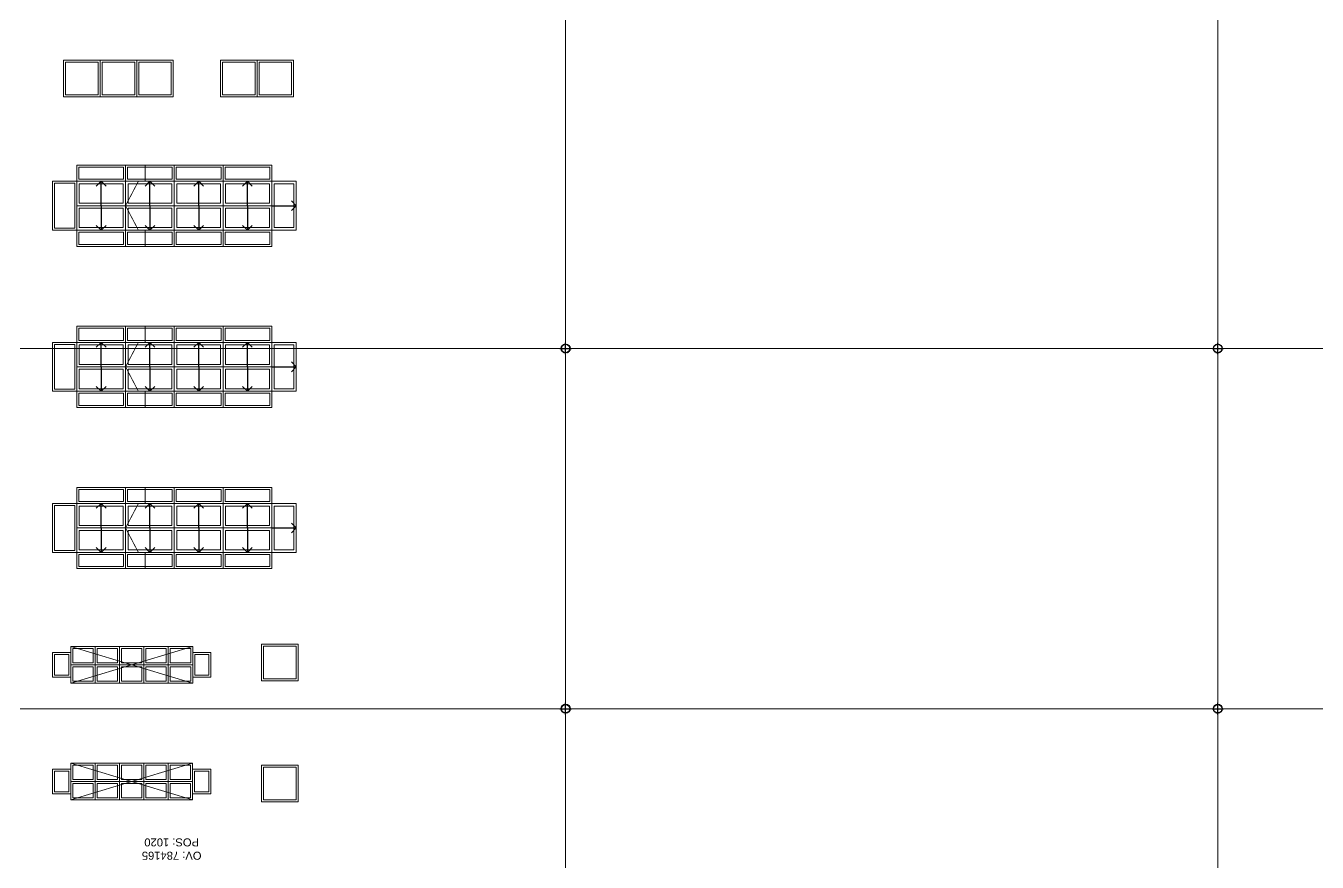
# Model space of a CAD drawing. Header units: millimetres. Extents: x 1478096 to 1808313, y 619971 to 762366.
# Drawn here: x 1543454 to 1575728, y 679991 to 700893 of the extents above; entities that cross this region are included whole.
import ezdxf

# ---------------------------------------------------------------- set-up
doc = ezdxf.new("R2010")
doc.units = ezdxf.units.MM
doc.header["$LTSCALE"] = 10
doc.linetypes.add('CENTERX2', pattern=[4, 2.5, -0.5, 0.5, -0.5])
for name, color, linetype in [('0_Estructura', 251, 'Continuous'), ('COSTAN-CAM-EJES', 251, 'CENTERX2'), ('COSTAN-EXH-NOMENCLATURAS', 7, 'Continuous')]:
    doc.layers.add(name, color=color, linetype=linetype)
doc.layers.add('BLOQUES', color=7, linetype='Continuous', lineweight=0)
doc.styles.add('costan', font='arial.ttf')

msp = doc.modelspace()

# ---------------------------------------------------------------- hatches: boundary and pattern name
at = {"layer": '0_Estructura'}
h = msp.add_hatch(dxfattribs=at)
h.set_pattern_fill('ANSI31', color=1, scale=2, angle=-180, style=0)
h.set_pattern_definition([(225, (3106400.118, 1229233.578), (4.49012806, -4.49012806), [])])
h.paths.add_polyline_path([(1556835.048, 692827.884, 1), (1557055.048, 692827.884, 1)])
h.paths.add_polyline_path([(1556839.848, 692827.884, 1), (1557050.248, 692827.884, 1)], flags=16)
h = msp.add_hatch(dxfattribs=at)
h.set_pattern_fill('ANSI31', color=1, scale=2, angle=-180, style=0)
h.set_pattern_definition([(225, (3122699.9195, 1229233.579), (4.49012806, -4.49012806), [])])
h.paths.add_polyline_path([(1573134.849, 692827.885, 1), (1573354.849, 692827.885, 1)])
h.paths.add_polyline_path([(1573139.649, 692827.885, 1), (1573350.049, 692827.885, 1)], flags=16)
h = msp.add_hatch(dxfattribs=at)
h.set_pattern_fill('ANSI31', color=1, scale=2, angle=-180, style=0)
h.set_pattern_definition([(225, (3106400.1186, 1220232.196), (4.49012806, -4.49012806), [])])
h.paths.add_polyline_path([(1556835.048, 683826.502, 1), (1557055.048, 683826.502, 1)])
h.paths.add_polyline_path([(1556839.848, 683826.502, 1), (1557050.248, 683826.502, 1)], flags=16)
h = msp.add_hatch(dxfattribs=at)
h.set_pattern_fill('ANSI31', color=1, scale=2, angle=-180, style=0)
h.set_pattern_definition([(225, (3122699.92, 1220232.1967), (4.49012806, -4.49012806), [])])
h.paths.add_polyline_path([(1573134.85, 683826.503, 1), (1573354.85, 683826.503, 1)])
h.paths.add_polyline_path([(1573139.65, 683826.503, 1), (1573350.05, 683826.503, 1)], flags=16)

# ---------------------------------------------------------------- linework, layer by layer
for p, q in [((1545337.277, 697006.886), (1545216.212, 696888.794)), ((1545337.277, 697006.886), (1545216.212, 696888.794)), ((1545337.285, 696397.518), (1545337.277, 697006.886)), ((1545337.277, 697006.886), (1545458.343, 696888.794)), ((1545337.285, 696397.518), (1545337.277, 697006.886)), ((1545337.277, 697006.886), (1545458.343, 696888.794)), ((1546555.992, 697006.886), (1546434.926, 696888.794)), ((1546555.992, 697006.886), (1546434.926, 696888.794)), ((1546556.115, 697006.886), (1546435.05, 696888.794)), ((1546556.115, 697006.886), (1546435.05, 696888.794)), ((1546555.984, 696397.518), (1546555.992, 697006.886)), ((1546555.984, 696397.518), (1546555.992, 697006.886)), ((1546555.992, 697006.886), (1546677.057, 696888.794)), ((1546555.992, 697006.886), (1546677.057, 696888.794)), ((1546556.123, 696397.518), (1546556.115, 697006.886)), ((1546556.115, 697006.886), (1546677.181, 696888.794)), ((1546556.123, 696397.518), (1546556.115, 697006.886)), ((1546556.115, 697006.886), (1546677.181, 696888.794)), ((1547774.953, 697006.886), (1547653.888, 696888.794)), ((1547774.953, 697006.886), (1547653.888, 696888.794)), ((1547774.961, 696397.518), (1547774.953, 697006.886)), ((1547774.953, 697006.886), (1547896.019, 696888.794)), ((1547774.961, 696397.518), (1547774.953, 697006.886)), ((1547774.953, 697006.886), (1547896.019, 696888.794)), ((1548993.791, 697006.886), (1548872.726, 696888.794)), ((1548993.791, 697006.886), (1548872.726, 696888.794)), ((1548993.798, 696397.518), (1548993.791, 697006.886)), ((1548993.791, 697006.886), (1549114.857, 696888.794)), ((1548993.798, 696397.518), (1548993.791, 697006.886)), ((1548993.791, 697006.886), (1549114.857, 696888.794)), ((1550212.486, 696397.486), (1550094.394, 696518.552)), ((1550212.486, 696397.486), (1550094.394, 696518.552)), ((1545337.285, 696397.577), (1545337.277, 695788.21)), ((1545337.285, 696397.577), (1545337.277, 695788.21)), ((1546555.984, 696397.577), (1546555.992, 695788.21)), ((1546555.984, 696397.577), (1546555.992, 695788.21)), ((1546556.123, 696397.577), (1546556.115, 695788.21)), ((1546556.123, 696397.577), (1546556.115, 695788.21)), ((1547774.961, 696397.577), (1547774.953, 695788.21)), ((1547774.961, 696397.577), (1547774.953, 695788.21)), ((1548993.798, 696397.577), (1548993.791, 695788.21)), ((1548993.798, 696397.577), (1548993.791, 695788.21)), ((1549603.119, 696397.479), (1550212.486, 696397.486)), ((1549603.119, 696397.479), (1550212.486, 696397.486)), ((1550212.486, 696397.486), (1550094.394, 696276.421)), ((1550212.486, 696397.486), (1550094.394, 696276.421)), ((1545337.277, 695788.21), (1545216.212, 695906.302)), ((1545337.277, 695788.21), (1545216.212, 695906.302)), ((1545337.277, 695788.21), (1545458.343, 695906.302)), ((1545337.277, 695788.21), (1545458.343, 695906.302)), ((1546555.992, 695788.21), (1546434.926, 695906.302)), ((1546555.992, 695788.21), (1546434.926, 695906.302)), ((1546556.115, 695788.21), (1546435.05, 695906.302)), ((1546556.115, 695788.21), (1546435.05, 695906.302)), ((1546555.992, 695788.21), (1546677.057, 695906.302)), ((1546555.992, 695788.21), (1546677.057, 695906.302)), ((1546556.115, 695788.21), (1546677.181, 695906.302)), ((1546556.115, 695788.21), (1546677.181, 695906.302)), ((1547774.953, 695788.21), (1547653.888, 695906.302)), ((1547774.953, 695788.21), (1547653.888, 695906.302)), ((1547774.953, 695788.21), (1547896.019, 695906.302)), ((1547774.953, 695788.21), (1547896.019, 695906.302)), ((1548993.791, 695788.21), (1548872.726, 695906.302)), ((1548993.791, 695788.21), (1548872.726, 695906.302)), ((1548993.791, 695788.21), (1549114.857, 695906.302)), ((1548993.791, 695788.21), (1549114.857, 695906.302)), ((1545337.277, 692979.85), (1545216.212, 692861.758)), ((1545337.277, 692979.85), (1545216.212, 692861.758)), ((1545337.285, 692370.483), (1545337.277, 692979.85)), ((1545337.277, 692979.85), (1545458.343, 692861.758)), ((1545337.285, 692370.483), (1545337.277, 692979.85)), ((1545337.277, 692979.85), (1545458.343, 692861.758)), ((1546555.992, 692979.85), (1546434.926, 692861.758)), ((1546555.992, 692979.85), (1546434.926, 692861.758)), ((1546556.115, 692979.85), (1546435.05, 692861.758)), ((1546556.115, 692979.85), (1546435.05, 692861.758)), ((1546555.984, 692370.483), (1546555.992, 692979.85)), ((1546555.984, 692370.483), (1546555.992, 692979.85)), ((1546555.992, 692979.85), (1546677.057, 692861.758)), ((1546555.992, 692979.85), (1546677.057, 692861.758)), ((1546556.123, 692370.483), (1546556.115, 692979.85)), ((1546556.115, 692979.85), (1546677.181, 692861.758)), ((1546556.123, 692370.483), (1546556.115, 692979.85)), ((1546556.115, 692979.85), (1546677.181, 692861.758)), ((1547774.953, 692979.85), (1547653.888, 692861.758)), ((1547774.953, 692979.85), (1547653.888, 692861.758)), ((1547774.961, 692370.483), (1547774.953, 692979.85)), ((1547774.953, 692979.85), (1547896.019, 692861.758)), ((1547774.961, 692370.483), (1547774.953, 692979.85)), ((1547774.953, 692979.85), (1547896.019, 692861.758)), ((1548993.791, 692979.85), (1548872.726, 692861.758)), ((1548993.791, 692979.85), (1548872.726, 692861.758)), ((1548993.798, 692370.483), (1548993.791, 692979.85)), ((1548993.791, 692979.85), (1549114.857, 692861.758)), ((1548993.798, 692370.483), (1548993.791, 692979.85)), ((1548993.791, 692979.85), (1549114.857, 692861.758)), ((1545337.285, 692370.542), (1545337.277, 691761.174)), ((1545337.285, 692370.542), (1545337.277, 691761.174)), ((1546555.984, 692370.542), (1546555.992, 691761.174)), ((1546555.984, 692370.542), (1546555.992, 691761.174)), ((1546556.123, 692370.542), (1546556.115, 691761.174)), ((1546556.123, 692370.542), (1546556.115, 691761.174)), ((1547774.961, 692370.542), (1547774.953, 691761.174)), ((1547774.961, 692370.542), (1547774.953, 691761.174)), ((1548993.798, 692370.542), (1548993.791, 691761.174)), ((1548993.798, 692370.542), (1548993.791, 691761.174)), ((1549603.119, 692370.443), (1550212.486, 692370.45)), ((1549603.119, 692370.443), (1550212.486, 692370.45)), ((1550212.486, 692370.45), (1550094.394, 692491.516)), ((1550212.486, 692370.45), (1550094.394, 692491.516)), ((1550212.486, 692370.45), (1550094.394, 692249.385)), ((1550212.486, 692370.45), (1550094.394, 692249.385)), ((1545337.277, 691761.174), (1545216.212, 691879.266)), ((1545337.277, 691761.174), (1545216.212, 691879.266)), ((1545337.277, 691761.174), (1545458.343, 691879.266)), ((1545337.277, 691761.174), (1545458.343, 691879.266)), ((1546555.992, 691761.174), (1546434.926, 691879.266)), ((1546555.992, 691761.174), (1546434.926, 691879.266)), ((1546556.115, 691761.174), (1546435.05, 691879.266)), ((1546556.115, 691761.174), (1546435.05, 691879.266)), ((1546555.992, 691761.174), (1546677.057, 691879.266)), ((1546555.992, 691761.174), (1546677.057, 691879.266)), ((1546556.115, 691761.174), (1546677.181, 691879.266)), ((1546556.115, 691761.174), (1546677.181, 691879.266)), ((1547774.953, 691761.174), (1547653.888, 691879.266)), ((1547774.953, 691761.174), (1547653.888, 691879.266)), ((1547774.953, 691761.174), (1547896.019, 691879.266)), ((1547774.953, 691761.174), (1547896.019, 691879.266)), ((1548993.791, 691761.174), (1548872.726, 691879.266)), ((1548993.791, 691761.174), (1548872.726, 691879.266)), ((1548993.791, 691761.174), (1549114.857, 691879.266)), ((1548993.791, 691761.174), (1549114.857, 691879.266)), ((1545337.277, 688952.814), (1545216.212, 688834.722)), ((1545337.277, 688952.814), (1545216.212, 688834.722)), ((1545337.285, 688343.447), (1545337.277, 688952.814)), ((1545337.277, 688952.814), (1545458.343, 688834.722)), ((1545337.285, 688343.447), (1545337.277, 688952.814)), ((1545337.277, 688952.814), (1545458.343, 688834.722)), ((1546555.992, 688952.814), (1546434.926, 688834.722)), ((1546555.992, 688952.814), (1546434.926, 688834.722)), ((1546556.115, 688952.814), (1546435.05, 688834.722)), ((1546556.115, 688952.814), (1546435.05, 688834.722)), ((1546555.984, 688343.447), (1546555.992, 688952.814)), ((1546555.984, 688343.447), (1546555.992, 688952.814)), ((1546555.992, 688952.814), (1546677.057, 688834.722)), ((1546555.992, 688952.814), (1546677.057, 688834.722)), ((1546556.123, 688343.447), (1546556.115, 688952.814)), ((1546556.115, 688952.814), (1546677.181, 688834.722)), ((1546556.123, 688343.447), (1546556.115, 688952.814)), ((1546556.115, 688952.814), (1546677.181, 688834.722)), ((1547774.953, 688952.814), (1547653.888, 688834.722)), ((1547774.953, 688952.814), (1547653.888, 688834.722)), ((1547774.961, 688343.447), (1547774.953, 688952.814)), ((1547774.953, 688952.814), (1547896.019, 688834.722)), ((1547774.961, 688343.447), (1547774.953, 688952.814)), ((1547774.953, 688952.814), (1547896.019, 688834.722)), ((1548993.791, 688952.814), (1548872.726, 688834.722)), ((1548993.791, 688952.814), (1548872.726, 688834.722)), ((1548993.798, 688343.447), (1548993.791, 688952.814)), ((1548993.791, 688952.814), (1549114.857, 688834.722)), ((1548993.798, 688343.447), (1548993.791, 688952.814)), ((1548993.791, 688952.814), (1549114.857, 688834.722)), ((1550212.486, 688343.414), (1550094.394, 688464.48)), ((1550212.486, 688343.414), (1550094.394, 688464.48)), ((1545337.285, 688343.506), (1545337.277, 687734.138)), ((1545337.285, 688343.506), (1545337.277, 687734.138)), ((1546555.984, 688343.506), (1546555.992, 687734.138)), ((1546555.984, 688343.506), (1546555.992, 687734.138)), ((1546556.123, 688343.506), (1546556.115, 687734.138)), ((1546556.123, 688343.506), (1546556.115, 687734.138)), ((1547774.961, 688343.506), (1547774.953, 687734.138)), ((1547774.961, 688343.506), (1547774.953, 687734.138)), ((1548993.798, 688343.506), (1548993.791, 687734.138)), ((1548993.798, 688343.506), (1548993.791, 687734.138)), ((1549603.119, 688343.407), (1550212.486, 688343.414)), ((1549603.119, 688343.407), (1550212.486, 688343.414)), ((1550212.486, 688343.414), (1550094.394, 688222.349)), ((1550212.486, 688343.414), (1550094.394, 688222.349)), ((1545337.277, 687734.138), (1545216.212, 687852.23)), ((1545337.277, 687734.138), (1545216.212, 687852.23)), ((1545337.277, 687734.138), (1545458.343, 687852.23)), ((1545337.277, 687734.138), (1545458.343, 687852.23)), ((1546555.992, 687734.138), (1546434.926, 687852.23)), ((1546555.992, 687734.138), (1546434.926, 687852.23)), ((1546556.115, 687734.138), (1546435.05, 687852.23)), ((1546556.115, 687734.138), (1546435.05, 687852.23)), ((1546555.992, 687734.138), (1546677.057, 687852.23)), ((1546555.992, 687734.138), (1546677.057, 687852.23)), ((1546556.115, 687734.138), (1546677.181, 687852.23)), ((1546556.115, 687734.138), (1546677.181, 687852.23)), ((1547774.953, 687734.138), (1547653.888, 687852.23)), ((1547774.953, 687734.138), (1547653.888, 687852.23)), ((1547774.953, 687734.138), (1547896.019, 687852.23)), ((1547774.953, 687734.138), (1547896.019, 687852.23)), ((1548993.791, 687734.138), (1548872.726, 687852.23)), ((1548993.791, 687734.138), (1548872.726, 687852.23)), ((1548993.791, 687734.138), (1549114.857, 687852.23)), ((1548993.791, 687734.138), (1549114.857, 687852.23))]:
    msp.add_line(p, q)
at = {"const_width": 20}
for points in [[(1545946.704, 696397.577), (1546266.419, 697007.044), (1546437.119, 697007.044), (1546437.119, 697413.276), (1546647.985, 697413.276)], [(1545946.704, 696397.577), (1546266.419, 697007.044), (1546437.119, 697007.044), (1546437.119, 697413.276), (1546647.985, 697413.276)], [(1545946.704, 696397.577), (1546266.419, 695788.11), (1546437.119, 695788.11), (1546437.119, 695381.879), (1546647.985, 695381.879)], [(1545946.704, 696397.577), (1546266.419, 695788.11), (1546437.119, 695788.11), (1546437.119, 695381.879), (1546647.985, 695381.879)], [(1545946.704, 692370.542), (1546266.419, 692980.009), (1546437.119, 692980.009), (1546437.119, 693386.24), (1546647.985, 693386.24)], [(1545946.704, 692370.542), (1546266.419, 692980.009), (1546437.119, 692980.009), (1546437.119, 693386.24), (1546647.985, 693386.24)], [(1545946.704, 692370.542), (1546266.419, 691761.074), (1546437.119, 691761.074), (1546437.119, 691354.843), (1546647.985, 691354.843)], [(1545946.704, 692370.542), (1546266.419, 691761.074), (1546437.119, 691761.074), (1546437.119, 691354.843), (1546647.985, 691354.843)], [(1545946.704, 688343.506), (1546266.419, 688952.973), (1546437.119, 688952.973), (1546437.119, 689359.204), (1546647.985, 689359.204)], [(1545946.704, 688343.506), (1546266.419, 688952.973), (1546437.119, 688952.973), (1546437.119, 689359.204), (1546647.985, 689359.204)], [(1545946.704, 688343.506), (1546266.419, 687734.039), (1546437.119, 687734.039), (1546437.119, 687327.807), (1546647.985, 687327.807)], [(1545946.704, 688343.506), (1546266.419, 687734.039), (1546437.119, 687734.039), (1546437.119, 687327.807), (1546647.985, 687327.807)]]:
    msp.add_lwpolyline(points, dxfattribs=at)
at = {"layer": '0_Estructura', "color": 1}
for p, q in [((1556945.048, 692684.194), (1556945.048, 692971.575)), ((1573244.849, 692684.194), (1573244.849, 692971.576)), ((1556801.357, 692827.884), (1557088.739, 692827.884)), ((1573101.159, 692827.885), (1573388.54, 692827.885)), ((1556945.048, 683682.812), (1556945.048, 683970.193)), ((1573244.85, 683682.812), (1573244.85, 683970.194)), ((1556801.358, 683826.502), (1557088.739, 683826.502)), ((1573101.159, 683826.503), (1573388.541, 683826.503))]:
    msp.add_line(p, q, dxfattribs=at)
for centre, radius in [((1556945.048, 692827.884), 110), ((1556945.048, 692827.884), 105.2), ((1573244.849, 692827.885), 110), ((1573244.849, 692827.885), 105.2), ((1556945.048, 683826.502), 110), ((1556945.048, 683826.502), 105.2), ((1573244.85, 683826.503), 110), ((1573244.85, 683826.503), 105.2)]:
    msp.add_circle(centre, radius, dxfattribs=at)
at = {"layer": 'BLOQUES', "extrusion": (-0.00012132, -5.02522e-05, 1)}
for p, q in [((1544574.958, 685379.361), (1547622.959, 684464.961)), ((1547622.96, 685379.361), (1544574.958, 684464.961))]:
    msp.add_line(p, q, dxfattribs=at)
at = {"layer": 'BLOQUES', "extrusion": (-0.00012132, 5.02522e-05, 1)}
for p, q in [((1544574.958, 681548.094), (1547622.959, 682462.495)), ((1547622.96, 681548.095), (1544574.959, 682462.494))]:
    msp.add_line(p, q, dxfattribs=at)
at = {"layer": 'BLOQUES', "color": 32, "true_color": 0xbd5e00}
for points in [[(1545310.448, 699119.57), (1545310.448, 700033.698), (1544396.319, 700033.698), (1544396.319, 699119.57)], [(1546224.576, 699119.57), (1546224.576, 700033.698), (1545310.448, 700033.698), (1545310.448, 699119.57)], [(1547138.704, 699119.6), (1547138.704, 700033.728), (1546224.576, 700033.728), (1546224.576, 699119.6)], [(1549232.064, 699119.57), (1549232.064, 700033.698), (1548317.936, 700033.698), (1548317.936, 699119.57)], [(1550146.193, 699119.6), (1550146.193, 700033.728), (1549232.064, 700033.728), (1549232.064, 699119.6)], [(1545260.448, 699169.57), (1545260.448, 699983.698), (1544446.319, 699983.698), (1544446.319, 699169.57)], [(1546174.576, 699169.57), (1546174.576, 699983.698), (1545360.448, 699983.698), (1545360.448, 699169.57)], [(1547088.704, 699169.6), (1547088.704, 699983.728), (1546274.576, 699983.728), (1546274.576, 699169.6)], [(1549182.064, 699169.57), (1549182.064, 699983.698), (1548367.936, 699983.698), (1548367.936, 699169.57)], [(1550096.193, 699169.6), (1550096.193, 699983.728), (1549282.064, 699983.728), (1549282.064, 699169.6)], [(1544727.797, 697413.217), (1544727.797, 697006.982), (1545946.635, 697006.982), (1545946.635, 697413.217)], [(1544727.797, 697413.217), (1544727.797, 697006.982), (1545946.635, 697006.982), (1545946.635, 697413.217)], [(1544777.797, 697363.217), (1544777.797, 697056.982), (1545896.635, 697056.982), (1545896.635, 697363.217)], [(1544777.797, 697363.217), (1544777.797, 697056.982), (1545896.635, 697056.982), (1545896.635, 697363.217)], [(1545946.635, 697413.217), (1545946.635, 697006.982), (1547165.472, 697006.982), (1547165.472, 697413.217)], [(1545946.635, 697413.217), (1545946.635, 697006.982), (1547165.472, 697006.982), (1547165.472, 697413.217)], [(1545996.635, 697363.217), (1545996.635, 697056.982), (1547115.472, 697056.982), (1547115.472, 697363.217)], [(1545996.635, 697363.217), (1545996.635, 697056.982), (1547115.472, 697056.982), (1547115.472, 697363.217)], [(1547165.472, 697413.217), (1547165.472, 697006.982), (1548384.31, 697006.982), (1548384.31, 697413.217)], [(1547165.472, 697413.217), (1547165.472, 697006.982), (1548384.31, 697006.982), (1548384.31, 697413.217)], [(1547215.472, 697363.217), (1547215.472, 697056.982), (1548334.31, 697056.982), (1548334.31, 697363.217)], [(1547215.472, 697363.217), (1547215.472, 697056.982), (1548334.31, 697056.982), (1548334.31, 697363.217)], [(1548384.31, 697413.217), (1548384.31, 697006.982), (1549603.148, 697006.982), (1549603.148, 697413.217)], [(1548384.31, 697413.217), (1548384.31, 697006.982), (1549603.148, 697006.982), (1549603.148, 697413.217)], [(1548434.31, 697363.217), (1548434.31, 697056.982), (1549553.148, 697056.982), (1549553.148, 697363.217)], [(1548434.31, 697363.217), (1548434.31, 697056.982), (1549553.148, 697056.982), (1549553.148, 697363.217)], [(1544117.758, 695788.158), (1544117.758, 697006.968), (1544727.797, 697006.968), (1544727.797, 695788.158)], [(1544117.758, 695788.158), (1544117.758, 697006.968), (1544727.797, 697006.968), (1544727.797, 695788.158)], [(1544167.758, 695838.158), (1544167.758, 696956.968), (1544677.797, 696956.968), (1544677.797, 695838.158)], [(1544167.758, 695838.158), (1544167.758, 696956.968), (1544677.797, 696956.968), (1544677.797, 695838.158)], [(1545946.635, 697006.982), (1545946.635, 696397.548), (1544727.797, 696397.548), (1544727.797, 697006.982)], [(1545946.635, 697006.982), (1545946.635, 696397.548), (1544727.797, 696397.548), (1544727.797, 697006.982)], [(1545885.049, 696945.396), (1545885.049, 696459.133), (1544789.382, 696459.133), (1544789.382, 696945.396)], [(1545885.049, 696945.396), (1545885.049, 696459.133), (1544789.382, 696459.133), (1544789.382, 696945.396)], [(1547165.472, 697006.982), (1547165.472, 696397.548), (1545946.635, 696397.548), (1545946.635, 697006.982)], [(1547165.472, 697006.982), (1547165.472, 696397.548), (1545946.635, 696397.548), (1545946.635, 697006.982)], [(1547103.887, 696945.396), (1547103.887, 696459.133), (1546008.22, 696459.133), (1546008.22, 696945.396)], [(1547103.887, 696945.396), (1547103.887, 696459.133), (1546008.22, 696459.133), (1546008.22, 696945.396)], [(1548384.31, 697006.982), (1548384.31, 696397.548), (1547165.472, 696397.548), (1547165.472, 697006.982)], [(1548384.31, 697006.982), (1548384.31, 696397.548), (1547165.472, 696397.548), (1547165.472, 697006.982)], [(1548322.725, 696945.396), (1548322.725, 696459.133), (1547227.058, 696459.133), (1547227.058, 696945.396)], [(1548322.725, 696945.396), (1548322.725, 696459.133), (1547227.058, 696459.133), (1547227.058, 696945.396)], [(1549603.148, 697006.982), (1549603.148, 696397.548), (1548384.31, 696397.548), (1548384.31, 697006.982)], [(1549603.148, 697006.982), (1549603.148, 696397.548), (1548384.31, 696397.548), (1548384.31, 697006.982)], [(1549541.563, 696945.396), (1549541.563, 696459.133), (1548445.896, 696459.133), (1548445.896, 696945.396)], [(1549541.563, 696945.396), (1549541.563, 696459.133), (1548445.896, 696459.133), (1548445.896, 696945.396)], [(1550212.582, 695788.129), (1549603.148, 695788.129), (1549603.148, 697006.967), (1550212.582, 697006.967)], [(1550212.582, 695788.129), (1549603.148, 695788.129), (1549603.148, 697006.967), (1550212.582, 697006.967)], [(1550150.996, 695849.714), (1549664.734, 695849.714), (1549664.734, 696945.381), (1550150.996, 696945.381)], [(1550150.996, 695849.714), (1549664.734, 695849.714), (1549664.734, 696945.381), (1550150.996, 696945.381)], [(1545946.635, 695788.114), (1545946.635, 696397.548), (1544727.797, 696397.548), (1544727.797, 695788.114)], [(1545946.635, 695788.114), (1545946.635, 696397.548), (1544727.797, 696397.548), (1544727.797, 695788.114)], [(1545885.049, 695849.7), (1545885.049, 696335.962), (1544789.382, 696335.962), (1544789.382, 695849.7)], [(1545885.049, 695849.7), (1545885.049, 696335.962), (1544789.382, 696335.962), (1544789.382, 695849.7)], [(1547165.472, 695788.114), (1547165.472, 696397.548), (1545946.635, 696397.548), (1545946.635, 695788.114)], [(1547165.472, 695788.114), (1547165.472, 696397.548), (1545946.635, 696397.548), (1545946.635, 695788.114)], [(1547103.887, 695849.7), (1547103.887, 696335.962), (1546008.22, 696335.962), (1546008.22, 695849.7)], [(1547103.887, 695849.7), (1547103.887, 696335.962), (1546008.22, 696335.962), (1546008.22, 695849.7)], [(1548384.31, 695788.114), (1548384.31, 696397.548), (1547165.472, 696397.548), (1547165.472, 695788.114)], [(1548384.31, 695788.114), (1548384.31, 696397.548), (1547165.472, 696397.548), (1547165.472, 695788.114)], [(1548322.725, 695849.7), (1548322.725, 696335.962), (1547227.058, 696335.962), (1547227.058, 695849.7)], [(1548322.725, 695849.7), (1548322.725, 696335.962), (1547227.058, 696335.962), (1547227.058, 695849.7)], [(1549603.148, 695788.114), (1549603.148, 696397.548), (1548384.31, 696397.548), (1548384.31, 695788.114)], [(1549603.148, 695788.114), (1549603.148, 696397.548), (1548384.31, 696397.548), (1548384.31, 695788.114)], [(1549541.563, 695849.7), (1549541.563, 696335.962), (1548445.896, 696335.962), (1548445.896, 695849.7)], [(1549541.563, 695849.7), (1549541.563, 696335.962), (1548445.896, 696335.962), (1548445.896, 695849.7)], [(1544727.797, 695381.879), (1544727.797, 695788.114), (1545946.635, 695788.114), (1545946.635, 695381.879)], [(1544727.797, 695381.879), (1544727.797, 695788.114), (1545946.635, 695788.114), (1545946.635, 695381.879)], [(1544777.797, 695431.879), (1544777.797, 695738.114), (1545896.635, 695738.114), (1545896.635, 695431.879)], [(1544777.797, 695431.879), (1544777.797, 695738.114), (1545896.635, 695738.114), (1545896.635, 695431.879)], [(1545946.635, 695381.879), (1545946.635, 695788.114), (1547165.472, 695788.114), (1547165.472, 695381.879)], [(1545946.635, 695381.879), (1545946.635, 695788.114), (1547165.472, 695788.114), (1547165.472, 695381.879)], [(1545996.635, 695431.879), (1545996.635, 695738.114), (1547115.472, 695738.114), (1547115.472, 695431.879)], [(1545996.635, 695431.879), (1545996.635, 695738.114), (1547115.472, 695738.114), (1547115.472, 695431.879)], [(1547165.472, 695381.879), (1547165.472, 695788.114), (1548384.31, 695788.114), (1548384.31, 695381.879)], [(1547165.472, 695381.879), (1547165.472, 695788.114), (1548384.31, 695788.114), (1548384.31, 695381.879)], [(1547215.472, 695431.879), (1547215.472, 695738.114), (1548334.31, 695738.114), (1548334.31, 695431.879)], [(1547215.472, 695431.879), (1547215.472, 695738.114), (1548334.31, 695738.114), (1548334.31, 695431.879)], [(1548384.31, 695381.879), (1548384.31, 695788.114), (1549603.148, 695788.114), (1549603.148, 695381.879)], [(1548384.31, 695381.879), (1548384.31, 695788.114), (1549603.148, 695788.114), (1549603.148, 695381.879)], [(1548434.31, 695431.879), (1548434.31, 695738.114), (1549553.148, 695738.114), (1549553.148, 695431.879)], [(1548434.31, 695431.879), (1548434.31, 695738.114), (1549553.148, 695738.114), (1549553.148, 695431.879)], [(1544727.797, 693386.181), (1544727.797, 692979.946), (1545946.635, 692979.946), (1545946.635, 693386.181)], [(1544727.797, 693386.181), (1544727.797, 692979.946), (1545946.635, 692979.946), (1545946.635, 693386.181)], [(1544777.797, 693336.181), (1544777.797, 693029.946), (1545896.635, 693029.946), (1545896.635, 693336.181)], [(1544777.797, 693336.181), (1544777.797, 693029.946), (1545896.635, 693029.946), (1545896.635, 693336.181)], [(1545946.635, 693386.181), (1545946.635, 692979.946), (1547165.472, 692979.946), (1547165.472, 693386.181)], [(1545946.635, 693386.181), (1545946.635, 692979.946), (1547165.472, 692979.946), (1547165.472, 693386.181)], [(1545996.635, 693336.181), (1545996.635, 693029.946), (1547115.472, 693029.946), (1547115.472, 693336.181)], [(1545996.635, 693336.181), (1545996.635, 693029.946), (1547115.472, 693029.946), (1547115.472, 693336.181)], [(1547165.472, 693386.181), (1547165.472, 692979.946), (1548384.31, 692979.946), (1548384.31, 693386.181)], [(1547165.472, 693386.181), (1547165.472, 692979.946), (1548384.31, 692979.946), (1548384.31, 693386.181)], [(1547215.472, 693336.181), (1547215.472, 693029.946), (1548334.31, 693029.946), (1548334.31, 693336.181)], [(1547215.472, 693336.181), (1547215.472, 693029.946), (1548334.31, 693029.946), (1548334.31, 693336.181)], [(1548384.31, 693386.181), (1548384.31, 692979.946), (1549603.148, 692979.946), (1549603.148, 693386.181)], [(1548384.31, 693386.181), (1548384.31, 692979.946), (1549603.148, 692979.946), (1549603.148, 693386.181)], [(1548434.31, 693336.181), (1548434.31, 693029.946), (1549553.148, 693029.946), (1549553.148, 693336.181)], [(1548434.31, 693336.181), (1548434.31, 693029.946), (1549553.148, 693029.946), (1549553.148, 693336.181)], [(1544117.758, 691761.123), (1544117.758, 692979.932), (1544727.797, 692979.932), (1544727.797, 691761.123)], [(1544117.758, 691761.123), (1544117.758, 692979.932), (1544727.797, 692979.932), (1544727.797, 691761.123)], [(1544167.758, 691811.123), (1544167.758, 692929.932), (1544677.797, 692929.932), (1544677.797, 691811.123)], [(1544167.758, 691811.123), (1544167.758, 692929.932), (1544677.797, 692929.932), (1544677.797, 691811.123)], [(1545946.635, 692979.946), (1545946.635, 692370.512), (1544727.797, 692370.512), (1544727.797, 692979.946)], [(1545946.635, 692979.946), (1545946.635, 692370.512), (1544727.797, 692370.512), (1544727.797, 692979.946)], [(1547165.472, 692979.946), (1547165.472, 692370.512), (1545946.635, 692370.512), (1545946.635, 692979.946)], [(1547165.472, 692979.946), (1547165.472, 692370.512), (1545946.635, 692370.512), (1545946.635, 692979.946)], [(1548384.31, 692979.946), (1548384.31, 692370.512), (1547165.472, 692370.512), (1547165.472, 692979.946)], [(1548384.31, 692979.946), (1548384.31, 692370.512), (1547165.472, 692370.512), (1547165.472, 692979.946)], [(1549603.148, 692979.946), (1549603.148, 692370.512), (1548384.31, 692370.512), (1548384.31, 692979.946)], [(1549603.148, 692979.946), (1549603.148, 692370.512), (1548384.31, 692370.512), (1548384.31, 692979.946)], [(1550212.582, 691761.093), (1549603.148, 691761.093), (1549603.148, 692979.931), (1550212.582, 692979.931)], [(1550212.582, 691761.093), (1549603.148, 691761.093), (1549603.148, 692979.931), (1550212.582, 692979.931)], [(1545885.049, 692918.36), (1545885.049, 692432.098), (1544789.382, 692432.098), (1544789.382, 692918.36)], [(1545885.049, 692918.36), (1545885.049, 692432.098), (1544789.382, 692432.098), (1544789.382, 692918.36)], [(1547103.887, 692918.36), (1547103.887, 692432.098), (1546008.22, 692432.098), (1546008.22, 692918.36)], [(1547103.887, 692918.36), (1547103.887, 692432.098), (1546008.22, 692432.098), (1546008.22, 692918.36)], [(1548322.725, 692918.36), (1548322.725, 692432.098), (1547227.058, 692432.098), (1547227.058, 692918.36)], [(1548322.725, 692918.36), (1548322.725, 692432.098), (1547227.058, 692432.098), (1547227.058, 692918.36)], [(1549541.563, 692918.36), (1549541.563, 692432.098), (1548445.896, 692432.098), (1548445.896, 692918.36)], [(1549541.563, 692918.36), (1549541.563, 692432.098), (1548445.896, 692432.098), (1548445.896, 692918.36)], [(1550150.996, 691822.679), (1549664.734, 691822.679), (1549664.734, 692918.345), (1550150.996, 692918.345)], [(1550150.996, 691822.679), (1549664.734, 691822.679), (1549664.734, 692918.345), (1550150.996, 692918.345)], [(1545946.635, 691761.078), (1545946.635, 692370.512), (1544727.797, 692370.512), (1544727.797, 691761.078)], [(1545946.635, 691761.078), (1545946.635, 692370.512), (1544727.797, 692370.512), (1544727.797, 691761.078)], [(1545885.049, 691822.664), (1545885.049, 692308.927), (1544789.382, 692308.927), (1544789.382, 691822.664)], [(1545885.049, 691822.664), (1545885.049, 692308.927), (1544789.382, 692308.927), (1544789.382, 691822.664)], [(1547165.472, 691761.078), (1547165.472, 692370.512), (1545946.635, 692370.512), (1545946.635, 691761.078)], [(1547165.472, 691761.078), (1547165.472, 692370.512), (1545946.635, 692370.512), (1545946.635, 691761.078)], [(1547103.887, 691822.664), (1547103.887, 692308.927), (1546008.22, 692308.927), (1546008.22, 691822.664)], [(1547103.887, 691822.664), (1547103.887, 692308.927), (1546008.22, 692308.927), (1546008.22, 691822.664)], [(1548384.31, 691761.078), (1548384.31, 692370.512), (1547165.472, 692370.512), (1547165.472, 691761.078)], [(1548384.31, 691761.078), (1548384.31, 692370.512), (1547165.472, 692370.512), (1547165.472, 691761.078)], [(1548322.725, 691822.664), (1548322.725, 692308.927), (1547227.058, 692308.927), (1547227.058, 691822.664)], [(1548322.725, 691822.664), (1548322.725, 692308.927), (1547227.058, 692308.927), (1547227.058, 691822.664)], [(1549603.148, 691761.078), (1549603.148, 692370.512), (1548384.31, 692370.512), (1548384.31, 691761.078)], [(1549603.148, 691761.078), (1549603.148, 692370.512), (1548384.31, 692370.512), (1548384.31, 691761.078)], [(1549541.563, 691822.664), (1549541.563, 692308.927), (1548445.896, 692308.927), (1548445.896, 691822.664)], [(1549541.563, 691822.664), (1549541.563, 692308.927), (1548445.896, 692308.927), (1548445.896, 691822.664)], [(1544727.797, 691354.843), (1544727.797, 691761.078), (1545946.635, 691761.078), (1545946.635, 691354.843)], [(1544727.797, 691354.843), (1544727.797, 691761.078), (1545946.635, 691761.078), (1545946.635, 691354.843)], [(1544777.797, 691404.843), (1544777.797, 691711.078), (1545896.635, 691711.078), (1545896.635, 691404.843)], [(1544777.797, 691404.843), (1544777.797, 691711.078), (1545896.635, 691711.078), (1545896.635, 691404.843)], [(1545946.635, 691354.843), (1545946.635, 691761.078), (1547165.472, 691761.078), (1547165.472, 691354.843)], [(1545946.635, 691354.843), (1545946.635, 691761.078), (1547165.472, 691761.078), (1547165.472, 691354.843)], [(1545996.635, 691404.843), (1545996.635, 691711.078), (1547115.472, 691711.078), (1547115.472, 691404.843)], [(1545996.635, 691404.843), (1545996.635, 691711.078), (1547115.472, 691711.078), (1547115.472, 691404.843)], [(1547165.472, 691354.843), (1547165.472, 691761.078), (1548384.31, 691761.078), (1548384.31, 691354.843)], [(1547165.472, 691354.843), (1547165.472, 691761.078), (1548384.31, 691761.078), (1548384.31, 691354.843)], [(1547215.472, 691404.843), (1547215.472, 691711.078), (1548334.31, 691711.078), (1548334.31, 691404.843)], [(1547215.472, 691404.843), (1547215.472, 691711.078), (1548334.31, 691711.078), (1548334.31, 691404.843)], [(1548384.31, 691354.843), (1548384.31, 691761.078), (1549603.148, 691761.078), (1549603.148, 691354.843)], [(1548384.31, 691354.843), (1548384.31, 691761.078), (1549603.148, 691761.078), (1549603.148, 691354.843)], [(1548434.31, 691404.843), (1548434.31, 691711.078), (1549553.148, 691711.078), (1549553.148, 691404.843)], [(1548434.31, 691404.843), (1548434.31, 691711.078), (1549553.148, 691711.078), (1549553.148, 691404.843)], [(1544727.797, 689359.145), (1544727.797, 688952.91), (1545946.635, 688952.91), (1545946.635, 689359.145)], [(1544727.797, 689359.145), (1544727.797, 688952.91), (1545946.635, 688952.91), (1545946.635, 689359.145)], [(1544777.797, 689309.145), (1544777.797, 689002.91), (1545896.635, 689002.91), (1545896.635, 689309.145)], [(1544777.797, 689309.145), (1544777.797, 689002.91), (1545896.635, 689002.91), (1545896.635, 689309.145)], [(1545946.635, 689359.145), (1545946.635, 688952.91), (1547165.472, 688952.91), (1547165.472, 689359.145)], [(1545946.635, 689359.145), (1545946.635, 688952.91), (1547165.472, 688952.91), (1547165.472, 689359.145)], [(1545996.635, 689309.145), (1545996.635, 689002.91), (1547115.472, 689002.91), (1547115.472, 689309.145)], [(1545996.635, 689309.145), (1545996.635, 689002.91), (1547115.472, 689002.91), (1547115.472, 689309.145)], [(1547165.472, 689359.145), (1547165.472, 688952.91), (1548384.31, 688952.91), (1548384.31, 689359.145)], [(1547165.472, 689359.145), (1547165.472, 688952.91), (1548384.31, 688952.91), (1548384.31, 689359.145)], [(1547215.472, 689309.145), (1547215.472, 689002.91), (1548334.31, 689002.91), (1548334.31, 689309.145)], [(1547215.472, 689309.145), (1547215.472, 689002.91), (1548334.31, 689002.91), (1548334.31, 689309.145)], [(1548384.31, 689359.145), (1548384.31, 688952.91), (1549603.148, 688952.91), (1549603.148, 689359.145)], [(1548384.31, 689359.145), (1548384.31, 688952.91), (1549603.148, 688952.91), (1549603.148, 689359.145)], [(1548434.31, 689309.145), (1548434.31, 689002.91), (1549553.148, 689002.91), (1549553.148, 689309.145)], [(1548434.31, 689309.145), (1548434.31, 689002.91), (1549553.148, 689002.91), (1549553.148, 689309.145)], [(1544117.758, 687734.087), (1544117.758, 688952.896), (1544727.797, 688952.896), (1544727.797, 687734.087)], [(1544117.758, 687734.087), (1544117.758, 688952.896), (1544727.797, 688952.896), (1544727.797, 687734.087)], [(1544167.758, 687784.087), (1544167.758, 688902.896), (1544677.797, 688902.896), (1544677.797, 687784.087)], [(1544167.758, 687784.087), (1544167.758, 688902.896), (1544677.797, 688902.896), (1544677.797, 687784.087)], [(1545946.635, 688952.91), (1545946.635, 688343.476), (1544727.797, 688343.476), (1544727.797, 688952.91)], [(1545946.635, 688952.91), (1545946.635, 688343.476), (1544727.797, 688343.476), (1544727.797, 688952.91)], [(1545885.049, 688891.324), (1545885.049, 688405.062), (1544789.382, 688405.062), (1544789.382, 688891.324)], [(1545885.049, 688891.324), (1545885.049, 688405.062), (1544789.382, 688405.062), (1544789.382, 688891.324)], [(1547165.472, 688952.91), (1547165.472, 688343.476), (1545946.635, 688343.476), (1545946.635, 688952.91)], [(1547165.472, 688952.91), (1547165.472, 688343.476), (1545946.635, 688343.476), (1545946.635, 688952.91)], [(1547103.887, 688891.324), (1547103.887, 688405.062), (1546008.22, 688405.062), (1546008.22, 688891.324)], [(1547103.887, 688891.324), (1547103.887, 688405.062), (1546008.22, 688405.062), (1546008.22, 688891.324)], [(1548384.31, 688952.91), (1548384.31, 688343.476), (1547165.472, 688343.476), (1547165.472, 688952.91)], [(1548384.31, 688952.91), (1548384.31, 688343.476), (1547165.472, 688343.476), (1547165.472, 688952.91)], [(1548322.725, 688891.324), (1548322.725, 688405.062), (1547227.058, 688405.062), (1547227.058, 688891.324)], [(1548322.725, 688891.324), (1548322.725, 688405.062), (1547227.058, 688405.062), (1547227.058, 688891.324)], [(1549603.148, 688952.91), (1549603.148, 688343.476), (1548384.31, 688343.476), (1548384.31, 688952.91)], [(1549603.148, 688952.91), (1549603.148, 688343.476), (1548384.31, 688343.476), (1548384.31, 688952.91)], [(1549541.563, 688891.324), (1549541.563, 688405.062), (1548445.896, 688405.062), (1548445.896, 688891.324)], [(1549541.563, 688891.324), (1549541.563, 688405.062), (1548445.896, 688405.062), (1548445.896, 688891.324)], [(1550212.582, 687734.057), (1549603.148, 687734.057), (1549603.148, 688952.895), (1550212.582, 688952.895)], [(1550212.582, 687734.057), (1549603.148, 687734.057), (1549603.148, 688952.895), (1550212.582, 688952.895)], [(1550150.996, 687795.643), (1549664.734, 687795.643), (1549664.734, 688891.31), (1550150.996, 688891.31)], [(1550150.996, 687795.643), (1549664.734, 687795.643), (1549664.734, 688891.31), (1550150.996, 688891.31)], [(1545946.635, 687734.042), (1545946.635, 688343.476), (1544727.797, 688343.476), (1544727.797, 687734.042)], [(1545946.635, 687734.042), (1545946.635, 688343.476), (1544727.797, 688343.476), (1544727.797, 687734.042)], [(1545885.049, 687795.628), (1545885.049, 688281.891), (1544789.382, 688281.891), (1544789.382, 687795.628)], [(1545885.049, 687795.628), (1545885.049, 688281.891), (1544789.382, 688281.891), (1544789.382, 687795.628)], [(1547165.472, 687734.042), (1547165.472, 688343.476), (1545946.635, 688343.476), (1545946.635, 687734.042)], [(1547165.472, 687734.042), (1547165.472, 688343.476), (1545946.635, 688343.476), (1545946.635, 687734.042)], [(1547103.887, 687795.628), (1547103.887, 688281.891), (1546008.22, 688281.891), (1546008.22, 687795.628)], [(1547103.887, 687795.628), (1547103.887, 688281.891), (1546008.22, 688281.891), (1546008.22, 687795.628)], [(1548384.31, 687734.042), (1548384.31, 688343.476), (1547165.472, 688343.476), (1547165.472, 687734.042)], [(1548384.31, 687734.042), (1548384.31, 688343.476), (1547165.472, 688343.476), (1547165.472, 687734.042)], [(1548322.725, 687795.628), (1548322.725, 688281.891), (1547227.058, 688281.891), (1547227.058, 687795.628)], [(1548322.725, 687795.628), (1548322.725, 688281.891), (1547227.058, 688281.891), (1547227.058, 687795.628)], [(1549603.148, 687734.042), (1549603.148, 688343.476), (1548384.31, 688343.476), (1548384.31, 687734.042)], [(1549603.148, 687734.042), (1549603.148, 688343.476), (1548384.31, 688343.476), (1548384.31, 687734.042)], [(1549541.563, 687795.628), (1549541.563, 688281.891), (1548445.896, 688281.891), (1548445.896, 687795.628)], [(1549541.563, 687795.628), (1549541.563, 688281.891), (1548445.896, 688281.891), (1548445.896, 687795.628)], [(1544727.797, 687327.807), (1544727.797, 687734.042), (1545946.635, 687734.042), (1545946.635, 687327.807)], [(1544727.797, 687327.807), (1544727.797, 687734.042), (1545946.635, 687734.042), (1545946.635, 687327.807)], [(1544777.797, 687377.807), (1544777.797, 687684.042), (1545896.635, 687684.042), (1545896.635, 687377.807)], [(1544777.797, 687377.807), (1544777.797, 687684.042), (1545896.635, 687684.042), (1545896.635, 687377.807)], [(1545946.635, 687327.807), (1545946.635, 687734.042), (1547165.472, 687734.042), (1547165.472, 687327.807)], [(1545946.635, 687327.807), (1545946.635, 687734.042), (1547165.472, 687734.042), (1547165.472, 687327.807)], [(1545996.635, 687377.807), (1545996.635, 687684.042), (1547115.472, 687684.042), (1547115.472, 687377.807)], [(1545996.635, 687377.807), (1545996.635, 687684.042), (1547115.472, 687684.042), (1547115.472, 687377.807)], [(1547165.472, 687327.807), (1547165.472, 687734.042), (1548384.31, 687734.042), (1548384.31, 687327.807)], [(1547165.472, 687327.807), (1547165.472, 687734.042), (1548384.31, 687734.042), (1548384.31, 687327.807)], [(1547215.472, 687377.807), (1547215.472, 687684.042), (1548334.31, 687684.042), (1548334.31, 687377.807)], [(1547215.472, 687377.807), (1547215.472, 687684.042), (1548334.31, 687684.042), (1548334.31, 687377.807)], [(1548384.31, 687327.807), (1548384.31, 687734.042), (1549603.148, 687734.042), (1549603.148, 687327.807)], [(1548384.31, 687327.807), (1548384.31, 687734.042), (1549603.148, 687734.042), (1549603.148, 687327.807)], [(1548434.31, 687377.807), (1548434.31, 687684.042), (1549553.148, 687684.042), (1549553.148, 687377.807)], [(1548434.31, 687377.807), (1548434.31, 687684.042), (1549553.148, 687684.042), (1549553.148, 687377.807)]]:
    msp.add_lwpolyline(points, close=True, dxfattribs=at)
at = {"layer": 'BLOQUES', "color": 44, "extrusion": (-0.00012132, -5.02522e-05, 1)}
for points in [[(1544118.915, 685229.55), (1544576.115, 685229.55), (1544576.115, 684615.72), (1544118.915, 684615.72)], [(1544168.915, 685179.55), (1544526.115, 685179.55), (1544526.115, 684665.72), (1544168.915, 684665.72)], [(1544576.115, 684922.635), (1545185.716, 684922.635), (1545185.715, 685379.835), (1544576.115, 685379.835)], [(1544626.115, 684972.635), (1545135.716, 684972.635), (1545135.715, 685329.835), (1544626.115, 685329.835)], [(1545185.716, 684922.635), (1545795.316, 684922.634), (1545795.316, 685379.834), (1545185.716, 685379.835)], [(1545235.716, 684972.634), (1545745.316, 684972.634), (1545745.316, 685329.834), (1545235.716, 685329.834)], [(1545795.316, 684922.635), (1546404.916, 684922.635), (1546404.916, 685379.835), (1545795.316, 685379.835)], [(1545845.316, 684972.635), (1546354.916, 684972.635), (1546354.916, 685329.835), (1545845.316, 685329.835)], [(1546404.916, 684922.636), (1547014.516, 684922.636), (1547014.516, 685379.836), (1546404.916, 685379.836)], [(1546454.916, 684972.636), (1546964.516, 684972.636), (1546964.516, 685329.836), (1546454.916, 685329.836)], [(1547014.516, 684922.636), (1547624.117, 684922.636), (1547624.117, 685379.836), (1547014.517, 685379.836)], [(1547064.516, 684972.636), (1547574.117, 684972.636), (1547574.117, 685329.836), (1547064.516, 685329.836)], [(1547624.116, 685229.55), (1548081.317, 685229.55), (1548081.317, 684615.72), (1547624.116, 684615.72)], [(1547674.116, 685179.55), (1548031.317, 685179.55), (1548031.317, 684665.72), (1547674.116, 684665.72)], [(1544576.115, 684922.635), (1545185.716, 684922.635), (1545185.715, 684465.435), (1544576.115, 684465.435)], [(1544626.115, 684872.635), (1545135.716, 684872.635), (1545135.715, 684515.435), (1544626.115, 684515.435)], [(1545185.716, 684922.635), (1545795.316, 684922.634), (1545795.316, 684465.434), (1545185.716, 684465.435)], [(1545235.716, 684872.635), (1545745.316, 684872.634), (1545745.316, 684515.434), (1545235.716, 684515.435)], [(1545795.316, 684922.636), (1546404.916, 684922.635), (1546404.916, 684465.435), (1545795.316, 684465.436)], [(1545845.316, 684872.636), (1546354.916, 684872.635), (1546354.916, 684515.435), (1545845.316, 684515.436)], [(1546404.916, 684922.636), (1547014.516, 684922.636), (1547014.516, 684465.436), (1546404.916, 684465.436)], [(1546454.916, 684872.636), (1546964.516, 684872.636), (1546964.516, 684515.436), (1546454.916, 684515.436)], [(1547014.516, 684922.636), (1547624.117, 684922.636), (1547624.116, 684465.436), (1547014.516, 684465.436)], [(1547064.516, 684872.636), (1547574.117, 684872.636), (1547574.116, 684515.436), (1547064.516, 684515.436)]]:
    msp.add_lwpolyline(points, close=True, dxfattribs=at)
at = {"layer": 'BLOQUES', "color": 44}
for points in [[(1550261.663, 684524.781), (1550261.663, 685438.91), (1549347.535, 685438.91), (1549347.535, 684524.781)], [(1550211.663, 684574.781), (1550211.663, 685388.91), (1549397.535, 685388.91), (1549397.535, 684574.781)], [(1550261.663, 682412.454), (1550261.663, 681498.326), (1549347.535, 681498.326), (1549347.535, 682412.454)], [(1550211.663, 682362.454), (1550211.663, 681548.326), (1549397.535, 681548.326), (1549397.535, 682362.454)]]:
    msp.add_lwpolyline(points, close=True, dxfattribs=at)
at = {"layer": 'BLOQUES', "color": 44, "extrusion": (-0.00012132, 5.02522e-05, 1)}
for points in [[(1544118.03, 681698.27), (1544575.231, 681698.27), (1544575.231, 682312.1), (1544118.03, 682312.1)], [(1544575.231, 682005.185), (1545184.831, 682005.185), (1545184.831, 682462.385), (1544575.231, 682462.385)], [(1544625.231, 682055.185), (1545134.831, 682055.185), (1545134.831, 682412.385), (1544625.231, 682412.385)], [(1545184.831, 682005.186), (1545794.431, 682005.186), (1545794.431, 682462.386), (1545184.831, 682462.386)], [(1545234.831, 682055.186), (1545744.431, 682055.186), (1545744.431, 682412.386), (1545234.831, 682412.386)], [(1545794.431, 682005.185), (1546404.031, 682005.185), (1546404.031, 682462.385), (1545794.431, 682462.385)], [(1545844.431, 682055.185), (1546354.031, 682055.185), (1546354.031, 682412.385), (1545844.431, 682412.385)], [(1546404.031, 682005.184), (1547013.632, 682005.184), (1547013.631, 682462.384), (1546404.031, 682462.384)], [(1546454.031, 682055.184), (1546963.632, 682055.184), (1546963.631, 682412.384), (1546454.031, 682412.384)], [(1547013.632, 682005.184), (1547623.232, 682005.184), (1547623.232, 682462.384), (1547013.632, 682462.384)], [(1547063.632, 682055.184), (1547573.232, 682055.184), (1547573.232, 682412.384), (1547063.632, 682412.384)], [(1547623.232, 681698.27), (1548080.432, 681698.27), (1548080.432, 682312.101), (1547623.232, 682312.1)], [(1544168.03, 681748.27), (1544525.231, 681748.27), (1544525.231, 682262.1), (1544168.03, 682262.1)], [(1544575.231, 682005.185), (1545184.831, 682005.185), (1545184.831, 681547.985), (1544575.231, 681547.985)], [(1544625.231, 681955.185), (1545134.831, 681955.185), (1545134.831, 681597.985), (1544625.231, 681597.985)], [(1545184.831, 682005.186), (1545794.431, 682005.186), (1545794.431, 681547.986), (1545184.831, 681547.986)], [(1545234.831, 681955.186), (1545744.431, 681955.186), (1545744.431, 681597.986), (1545234.831, 681597.986)], [(1545794.431, 682005.185), (1546404.031, 682005.185), (1546404.031, 681547.985), (1545794.431, 681547.985)], [(1545844.431, 681955.185), (1546354.031, 681955.185), (1546354.031, 681597.985), (1545844.431, 681597.985)], [(1546404.031, 682005.184), (1547013.632, 682005.185), (1547013.631, 681547.985), (1546404.031, 681547.984)], [(1546454.031, 681955.184), (1546963.632, 681955.185), (1546963.632, 681597.985), (1546454.031, 681597.984)], [(1547013.632, 682005.184), (1547623.232, 682005.184), (1547623.232, 681547.984), (1547013.632, 681547.984)], [(1547063.632, 681955.184), (1547573.232, 681955.184), (1547573.232, 681597.984), (1547063.632, 681597.984)], [(1547673.232, 681748.27), (1548030.432, 681748.27), (1548030.432, 682262.101), (1547673.232, 682262.1)]]:
    msp.add_lwpolyline(points, close=True, dxfattribs=at)
at = {"layer": 'COSTAN-CAM-EJES', "const_width": 25}
for points in [[(1556945.049, 619983.43), (1556945.049, 762353.176)], [(1573244.85, 619983.43), (1573244.85, 762353.176)], [(1478108.728, 692827.884), (1676824.92, 692827.884)], [(1478108.728, 683826.502), (1676824.92, 683826.502)]]:
    msp.add_lwpolyline(points, dxfattribs=at)

# ---------------------------------------------------------------- texts
at = {"layer": 'COSTAN-EXH-NOMENCLATURAS', "insert": (1547099.032, 680320.631), "char_height": 200, "attachment_point": 5, "rotation": 180, "style": 'costan'}
msp.add_mtext('OV: 784165\\PPOS: 1020', dxfattribs=at)

doc.saveas('drawing.dxf')
